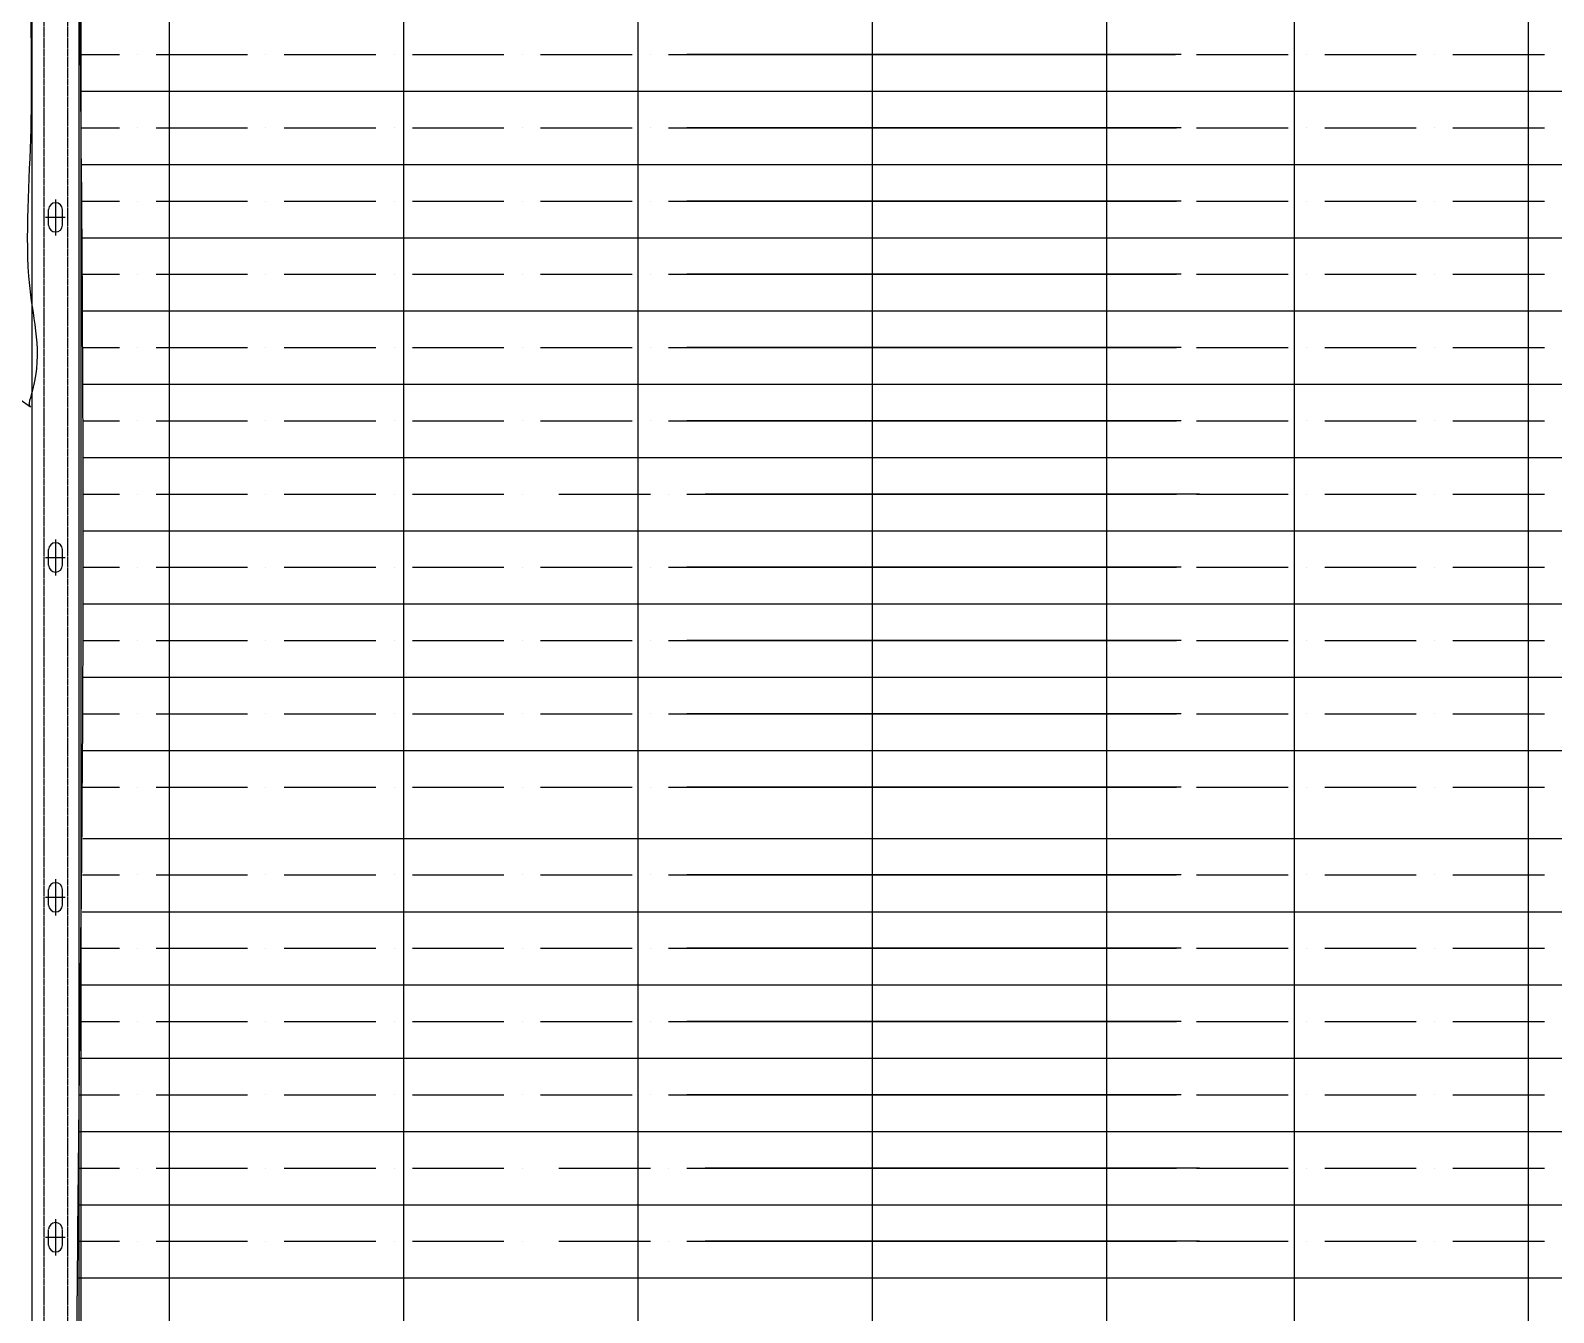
# Model space of a CAD drawing. Header units: inches. Extents: x 181346 to 1685482, y -440516 to 1273429.
# Drawn here: x 1680010 to 1681310, y 860827 to 861921 of the extents above; entities that cross this region are included whole.
import ezdxf

# ---------------------------------------------------------------- set-up
doc = ezdxf.new("R2010")
doc.units = ezdxf.units.IN
doc.header["$LTSCALE"] = 10
doc.header["$MEASUREMENT"] = 0
doc.linetypes.add('HIDDEN2', pattern=[0.1875, 0.125, -0.0625])
doc.layers.get('0').update_dxf_attribs({"lineweight": 0})
for name, color, linetype in [('DIM200', 2, 'Continuous'), ('HATCH', 9, 'Continuous'), ('STRUCT REINF', 4, 'Continuous')]:
    doc.layers.add(name, color=color, linetype=linetype)

# ---------------------------------------------------------------- blocks, each defined once
blk = doc.blocks.new('RFTYUJK')
at = {"layer": 'DIM200', "color": 4}
for p, q in [((76258.9, 62194.1), (76258.9, 62163.2)), ((76252.9, 62172), (76252.9, 62185.5)), ((76264.9, 62172), (76264.9, 62185.5)), ((76250.4, 62178.8), (76267.2, 62178.8))]:
    blk.add_line(p, q, dxfattribs=at)
for centre, start, end in [((76258.9, 62185.2), 3.0108, 176.9892), ((76258.9, 62172.3), 183.0108, 356.9892)]:
    blk.add_arc(centre, 6.01, start, end, dxfattribs=at)

msp = doc.modelspace()

# ---------------------------------------------------------------- linework, layer by layer
for p in [(1680128.8, 861750.9), (1680128.8, 861550.9), (1680128.8, 861350.9), (1680128.8, 861150.9), (1680128.8, 860950.8)]:
    msp.add_point(p)
at = {"layer": 'DIM200', "color": 4}
for p, q in [((1680053.3, 863255.3), (1680053.3, 860841.1)), ((1680053.3, 860841.1), (1680053.3, 859639))]:
    msp.add_line(p, q, dxfattribs=at)
at = {"layer": 'DIM200', "color": 5, "linetype": 'HIDDEN2', "ltscale": 0.5}
for p, q in [((1680021.6, 863241), (1680021.6, 860841.1)), ((1680042, 863241), (1680042, 860841.1)), ((1680021.6, 860841.1), (1680021.6, 859639)), ((1680042, 860841.1), (1680042, 859639))]:
    msp.add_line(p, q, dxfattribs=at)
at = {"layer": 'DIM200', "lineweight": 0}
msp.add_line((1680101.9, 861012.6), (1680101.9, 861012.6), dxfattribs=at)
at = {"layer": 'HATCH', "color": 252, "true_color": 0x878787}
for p, q in [((1680128.8, 863151), (1680128.8, 860841.1)), ((1680328.8, 863151), (1680328.8, 860841.1)), ((1680528.8, 863151), (1680528.8, 860841.1)), ((1680728.8, 863151), (1680728.8, 860841.1)), ((1680928.8, 863151), (1680928.8, 860841.1)), ((1681088.8, 863151), (1681088.8, 860841.1)), ((1681288.8, 863151), (1681288.8, 860841.1)), ((1680053.1, 861900.1), (1680086.3, 861900.1)), ((1680101.9, 861900.1), (1680101.9, 861900.1)), ((1680117.5, 861900.1), (1680195.6, 861900.1)), ((1680211.3, 861900.1), (1680211.3, 861900.1)), ((1680226.9, 861900.1), (1680305, 861900.1)), ((1680320.6, 861900.1), (1680320.6, 861900.1)), ((1680336.3, 861900.1), (1680414.4, 861900.1)), ((1680430, 861900.1), (1680430, 861900.1)), ((1680445.6, 861900.1), (1680523.8, 861900.1)), ((1680539.4, 861900.1), (1680539.4, 861900.1)), ((1680555, 861900.1), (1680633.1, 861900.1)), ((1680992.5, 861900.1), (1680570.6, 861900.1)), ((1680586.3, 861900.1), (1680586.3, 861900.1)), ((1680601.9, 861900.1), (1680680, 861900.1)), ((1680648.8, 861900.1), (1680648.8, 861900.1)), ((1680664.4, 861900.1), (1680695.2, 861900.1)), ((1680695.2, 861900.1), (1680742.5, 861900.1)), ((1680695.6, 861900.1), (1680695.6, 861900.1)), ((1680711.3, 861900.1), (1680789.4, 861900.1)), ((1680758.1, 861900.1), (1680758.1, 861900.1)), ((1680773.8, 861900.1), (1680851.9, 861900.1)), ((1680805, 861900.1), (1680805, 861900.1)), ((1680820.6, 861900.1), (1680898.8, 861900.1)), ((1680867.5, 861900.1), (1680867.5, 861900.1)), ((1680883.1, 861900.1), (1680961.3, 861900.1)), ((1680909.6, 861900.1), (1680987.7, 861900.1)), ((1680914.4, 861900.1), (1680914.4, 861900.1)), ((1680976.9, 861900.1), (1680976.9, 861900.1)), ((1681005.6, 861900.1), (1681083.8, 861900.1)), ((1681099.4, 861900.1), (1681099.4, 861900.1)), ((1681115, 861900.1), (1681145.8, 861900.1)), ((1681145.8, 861900.1), (1681193.1, 861900.1)), ((1681208.8, 861900.1), (1681208.8, 861900.1)), ((1681224.4, 861900.1), (1681302.5, 861900.1)), ((1680053.4, 861868.8), (1681145.8, 861868.8)), ((1681145.8, 861868.8), (1681953.8, 861868.8)), ((1680053.7, 861837.6), (1680086.3, 861837.6)), ((1680101.9, 861837.6), (1680101.9, 861837.6)), ((1680117.5, 861837.6), (1680195.6, 861837.6)), ((1680211.3, 861837.6), (1680211.3, 861837.6)), ((1680226.9, 861837.6), (1680305, 861837.6)), ((1680320.6, 861837.6), (1680320.6, 861837.6)), ((1680336.3, 861837.6), (1680414.4, 861837.6)), ((1680430, 861837.6), (1680430, 861837.6)), ((1680445.6, 861837.6), (1680523.8, 861837.6)), ((1680539.4, 861837.6), (1680539.4, 861837.6)), ((1680555, 861837.6), (1680633.1, 861837.6)), ((1680992.5, 861837.6), (1680570.6, 861837.6)), ((1680586.3, 861837.6), (1680586.3, 861837.6)), ((1680601.9, 861837.6), (1680680, 861837.6)), ((1680648.8, 861837.6), (1680648.8, 861837.6)), ((1680664.4, 861837.6), (1680695.2, 861837.6)), ((1680695.2, 861837.6), (1680742.5, 861837.6)), ((1680695.6, 861837.6), (1680695.6, 861837.6)), ((1680711.3, 861837.6), (1680789.4, 861837.6)), ((1680758.1, 861837.6), (1680758.1, 861837.6)), ((1680773.8, 861837.6), (1680851.9, 861837.6)), ((1680805, 861837.6), (1680805, 861837.6)), ((1680820.6, 861837.6), (1680898.8, 861837.6)), ((1680867.5, 861837.6), (1680867.5, 861837.6)), ((1680883.1, 861837.6), (1680961.3, 861837.6)), ((1680910.3, 861837.6), (1680988.4, 861837.6)), ((1680914.4, 861837.6), (1680914.4, 861837.6)), ((1680976.9, 861837.6), (1680976.9, 861837.6)), ((1681005.6, 861837.6), (1681083.8, 861837.6)), ((1681099.4, 861837.6), (1681099.4, 861837.6)), ((1681115, 861837.6), (1681145.8, 861837.6)), ((1681145.8, 861837.6), (1681193.1, 861837.6)), ((1681208.8, 861837.6), (1681208.8, 861837.6)), ((1681224.4, 861837.6), (1681302.5, 861837.6)), ((1680054, 861806.3), (1681145.8, 861806.3)), ((1681145.8, 861806.3), (1682028.7, 861806.3)), ((1680054.3, 861775.1), (1680086.3, 861775.1)), ((1680101.9, 861775.1), (1680101.9, 861775.1)), ((1680117.5, 861775.1), (1680195.6, 861775.1)), ((1680211.3, 861775.1), (1680211.3, 861775.1)), ((1680226.9, 861775.1), (1680305, 861775.1)), ((1680320.6, 861775.1), (1680320.6, 861775.1)), ((1680336.3, 861775.1), (1680414.4, 861775.1)), ((1680430, 861775.1), (1680430, 861775.1)), ((1680445.6, 861775.1), (1680523.8, 861775.1)), ((1680539.4, 861775.1), (1680539.4, 861775.1)), ((1680555, 861775.1), (1680633.1, 861775.1)), ((1680992.5, 861775.1), (1680570.6, 861775.1)), ((1680586.3, 861775.1), (1680586.3, 861775.1)), ((1680601.9, 861775.1), (1680680, 861775.1)), ((1680648.8, 861775.1), (1680648.8, 861775.1)), ((1680664.4, 861775.1), (1680695.2, 861775.1)), ((1680695.2, 861775.1), (1680742.5, 861775.1)), ((1680695.6, 861775.1), (1680695.6, 861775.1)), ((1680711.3, 861775.1), (1680789.4, 861775.1)), ((1680758.1, 861775.1), (1680758.1, 861775.1)), ((1680773.8, 861775.1), (1680851.9, 861775.1)), ((1680805, 861775.1), (1680805, 861775.1)), ((1680820.6, 861775.1), (1680898.8, 861775.1)), ((1680867.5, 861775.1), (1680867.5, 861775.1)), ((1680883.1, 861775.1), (1680961.3, 861775.1)), ((1680910.3, 861775.1), (1680988.4, 861775.1)), ((1680914.4, 861775.1), (1680914.4, 861775.1)), ((1680976.9, 861775.1), (1680976.9, 861775.1)), ((1681005.6, 861775.1), (1681083.8, 861775.1)), ((1681099.4, 861775.1), (1681099.4, 861775.1)), ((1681115, 861775.1), (1681145.8, 861775.1)), ((1681145.8, 861775.1), (1681193.1, 861775.1)), ((1681208.8, 861775.1), (1681208.8, 861775.1)), ((1681224.4, 861775.1), (1681302.5, 861775.1)), ((1680054.5, 861743.8), (1681145.8, 861743.8)), ((1681145.8, 861743.8), (1682099.4, 861743.8)), ((1680054.8, 861712.6), (1680086.3, 861712.6)), ((1680101.9, 861712.6), (1680101.9, 861712.6)), ((1680117.5, 861712.6), (1680195.6, 861712.6)), ((1680211.3, 861712.6), (1680211.3, 861712.6)), ((1680226.9, 861712.6), (1680305, 861712.6)), ((1680320.6, 861712.6), (1680320.6, 861712.6)), ((1680336.3, 861712.6), (1680414.4, 861712.6)), ((1680430, 861712.6), (1680430, 861712.6)), ((1680445.6, 861712.6), (1680523.8, 861712.6)), ((1680539.4, 861712.6), (1680539.4, 861712.6)), ((1680555, 861712.6), (1680633.1, 861712.6)), ((1680992.5, 861712.6), (1680570.6, 861712.6)), ((1680586.3, 861712.6), (1680586.3, 861712.6)), ((1680601.9, 861712.6), (1680680, 861712.6)), ((1680648.8, 861712.6), (1680648.8, 861712.6)), ((1680664.4, 861712.6), (1680695.2, 861712.6)), ((1680695.2, 861712.6), (1680742.5, 861712.6)), ((1680695.6, 861712.6), (1680695.6, 861712.6)), ((1680711.3, 861712.6), (1680789.4, 861712.6)), ((1680758.1, 861712.6), (1680758.1, 861712.6)), ((1680773.8, 861712.6), (1680851.9, 861712.6)), ((1680805, 861712.6), (1680805, 861712.6)), ((1680820.6, 861712.6), (1680898.8, 861712.6)), ((1680867.5, 861712.6), (1680867.5, 861712.6)), ((1680883.1, 861712.6), (1680961.3, 861712.6)), ((1680910.3, 861712.6), (1680988.4, 861712.6)), ((1680914.4, 861712.6), (1680914.4, 861712.6)), ((1680976.9, 861712.6), (1680976.9, 861712.6)), ((1681005.6, 861712.6), (1681083.8, 861712.6)), ((1681099.4, 861712.6), (1681099.4, 861712.6)), ((1681115, 861712.6), (1681145.8, 861712.6)), ((1681145.8, 861712.6), (1681193.1, 861712.6)), ((1681208.8, 861712.6), (1681208.8, 861712.6)), ((1681224.4, 861712.6), (1681302.5, 861712.6)), ((1680055, 861681.3), (1681145.8, 861681.3)), ((1681145.8, 861681.3), (1682152.2, 861681.3)), ((1680055.1, 861650.1), (1680086.3, 861650.1)), ((1680101.9, 861650.1), (1680101.9, 861650.1)), ((1680117.5, 861650.1), (1680195.6, 861650.1)), ((1680211.3, 861650.1), (1680211.3, 861650.1)), ((1680226.9, 861650.1), (1680305, 861650.1)), ((1680320.6, 861650.1), (1680320.6, 861650.1)), ((1680336.3, 861650.1), (1680414.4, 861650.1)), ((1680430, 861650.1), (1680430, 861650.1)), ((1680445.6, 861650.1), (1680523.8, 861650.1)), ((1680539.4, 861650.1), (1680539.4, 861650.1)), ((1680555, 861650.1), (1680633.1, 861650.1)), ((1680992.5, 861650.1), (1680570.6, 861650.1)), ((1680586.3, 861650.1), (1680586.3, 861650.1)), ((1680601.9, 861650.1), (1680680, 861650.1)), ((1680648.8, 861650.1), (1680648.8, 861650.1)), ((1680664.4, 861650.1), (1680695.2, 861650.1)), ((1680695.2, 861650.1), (1680742.5, 861650.1)), ((1680695.6, 861650.1), (1680695.6, 861650.1)), ((1680711.3, 861650.1), (1680789.4, 861650.1)), ((1680758.1, 861650.1), (1680758.1, 861650.1)), ((1680773.8, 861650.1), (1680851.9, 861650.1)), ((1680805, 861650.1), (1680805, 861650.1)), ((1680820.6, 861650.1), (1680898.8, 861650.1)), ((1680867.5, 861650.1), (1680867.5, 861650.1)), ((1680883.1, 861650.1), (1680961.3, 861650.1)), ((1680910.3, 861650.1), (1680988.4, 861650.1)), ((1680914.4, 861650.1), (1680914.4, 861650.1)), ((1680976.9, 861650.1), (1680976.9, 861650.1)), ((1681005.6, 861650.1), (1681083.8, 861650.1)), ((1681099.4, 861650.1), (1681099.4, 861650.1)), ((1681115, 861650.1), (1681145.8, 861650.1)), ((1681145.8, 861650.1), (1681193.1, 861650.1)), ((1681208.8, 861650.1), (1681208.8, 861650.1)), ((1681224.4, 861650.1), (1681302.5, 861650.1)), ((1680055.2, 861618.8), (1681145.8, 861618.8)), ((1681145.8, 861618.8), (1682191, 861618.8)), ((1680055.3, 861587.6), (1680086.3, 861587.6)), ((1680101.9, 861587.6), (1680101.9, 861587.6)), ((1680117.5, 861587.6), (1680195.6, 861587.6)), ((1680211.3, 861587.6), (1680211.3, 861587.6)), ((1680226.9, 861587.6), (1680305, 861587.6)), ((1680320.6, 861587.6), (1680320.6, 861587.6)), ((1680336.3, 861587.6), (1680414.4, 861587.6)), ((1680430, 861587.6), (1680430, 861587.6)), ((1680445.6, 861587.6), (1680523.8, 861587.6)), ((1680539.4, 861587.6), (1680539.4, 861587.6)), ((1680555, 861587.6), (1680633.1, 861587.6)), ((1680992.5, 861587.6), (1680570.6, 861587.6)), ((1680586.3, 861587.6), (1680586.3, 861587.6)), ((1680601.9, 861587.6), (1680680, 861587.6)), ((1680648.8, 861587.6), (1680648.8, 861587.6)), ((1680664.4, 861587.6), (1680695.2, 861587.6)), ((1680695.2, 861587.6), (1680742.5, 861587.6)), ((1680695.6, 861587.6), (1680695.6, 861587.6)), ((1680711.3, 861587.6), (1680789.4, 861587.6)), ((1680758.1, 861587.6), (1680758.1, 861587.6)), ((1680773.8, 861587.6), (1680851.9, 861587.6)), ((1680805, 861587.6), (1680805, 861587.6)), ((1680820.6, 861587.6), (1680898.8, 861587.6)), ((1680867.5, 861587.6), (1680867.5, 861587.6)), ((1680883.1, 861587.6), (1680961.3, 861587.6)), ((1680910.3, 861587.6), (1680988.4, 861587.6)), ((1680914.4, 861587.6), (1680914.4, 861587.6)), ((1680976.9, 861587.6), (1680976.9, 861587.6)), ((1681005.6, 861587.6), (1681083.8, 861587.6)), ((1681099.4, 861587.6), (1681099.4, 861587.6)), ((1681115, 861587.6), (1681145.8, 861587.6)), ((1681145.8, 861587.6), (1681193.1, 861587.6)), ((1681208.8, 861587.6), (1681208.8, 861587.6)), ((1681224.4, 861587.6), (1681302.5, 861587.6)), ((1680055.4, 861556.3), (1681145.8, 861556.3)), ((1681145.8, 861556.3), (1682220.3, 861556.3)), ((1680055.3, 861525.1), (1680086.3, 861525.1)), ((1680101.9, 861525.1), (1680101.9, 861525.1)), ((1680117.5, 861525.1), (1680195.6, 861525.1)), ((1680211.3, 861525.1), (1680211.3, 861525.1)), ((1680226.9, 861525.1), (1680305, 861525.1)), ((1680320.6, 861525.1), (1680320.6, 861525.1)), ((1680336.3, 861525.1), (1680414.4, 861525.1)), ((1680430, 861525.1), (1680430, 861525.1)), ((1680461.3, 861525.1), (1680539.4, 861525.1)), ((1680555, 861525.1), (1680555, 861525.1)), ((1680570.6, 861525.1), (1680648.8, 861525.1)), ((1681008.1, 861525.1), (1680586.3, 861525.1)), ((1680601.9, 861525.1), (1680601.9, 861525.1)), ((1680617.5, 861525.1), (1680695.6, 861525.1)), ((1680664.4, 861525.1), (1680664.4, 861525.1)), ((1680680, 861525.1), (1680710.8, 861525.1)), ((1680710.8, 861525.1), (1680758.1, 861525.1)), ((1680711.3, 861525.1), (1680711.3, 861525.1)), ((1680726.9, 861525.1), (1680805, 861525.1)), ((1680773.8, 861525.1), (1680773.8, 861525.1)), ((1680789.4, 861525.1), (1680867.5, 861525.1)), ((1680820.6, 861525.1), (1680820.6, 861525.1)), ((1680836.3, 861525.1), (1680914.4, 861525.1)), ((1680883.1, 861525.1), (1680883.1, 861525.1)), ((1680898.8, 861525.1), (1680976.9, 861525.1)), ((1680910.3, 861525.1), (1680988.4, 861525.1)), ((1680930, 861525.1), (1680930, 861525.1)), ((1680992.5, 861525.1), (1680992.5, 861525.1)), ((1681005.6, 861525.1), (1681083.8, 861525.1)), ((1681099.4, 861525.1), (1681099.4, 861525.1)), ((1681115, 861525.1), (1681145.8, 861525.1)), ((1681145.8, 861525.1), (1681193.1, 861525.1)), ((1681208.8, 861525.1), (1681208.8, 861525.1)), ((1681224.4, 861525.1), (1681302.5, 861525.1)), ((1680055.3, 861493.8), (1681145.8, 861493.8)), ((1681145.8, 861493.8), (1682242.7, 861493.8)), ((1680055.1, 861462.6), (1680086.3, 861462.6)), ((1680055.1, 861462.6), (1680086.3, 861462.6)), ((1680101.9, 861462.6), (1680101.9, 861462.6)), ((1680101.9, 861462.6), (1680101.9, 861462.6)), ((1680117.5, 861462.6), (1680195.6, 861462.6)), ((1680117.5, 861462.6), (1680195.6, 861462.6)), ((1680211.3, 861462.6), (1680211.3, 861462.6)), ((1680211.3, 861462.6), (1680211.3, 861462.6)), ((1680226.9, 861462.6), (1680305, 861462.6)), ((1680226.9, 861462.6), (1680305, 861462.6)), ((1680320.6, 861462.6), (1680320.6, 861462.6)), ((1680320.6, 861462.6), (1680320.6, 861462.6)), ((1680336.3, 861462.6), (1680414.4, 861462.6)), ((1680336.3, 861462.6), (1680414.4, 861462.6)), ((1680430, 861462.6), (1680430, 861462.6)), ((1680430, 861462.6), (1680430, 861462.6)), ((1680445.6, 861462.6), (1680523.8, 861462.6)), ((1680539.4, 861462.6), (1680539.4, 861462.6)), ((1680555, 861462.6), (1680633.1, 861462.6)), ((1680992.5, 861462.6), (1680570.6, 861462.6)), ((1680586.3, 861462.6), (1680586.3, 861462.6)), ((1680601.9, 861462.6), (1680680, 861462.6)), ((1680648.8, 861462.6), (1680648.8, 861462.6)), ((1680664.4, 861462.6), (1680695.2, 861462.6)), ((1680695.2, 861462.6), (1680742.5, 861462.6)), ((1680695.6, 861462.6), (1680695.6, 861462.6)), ((1680711.3, 861462.6), (1680789.4, 861462.6)), ((1680758.1, 861462.6), (1680758.1, 861462.6)), ((1680773.8, 861462.6), (1680851.9, 861462.6)), ((1680805, 861462.6), (1680805, 861462.6)), ((1680820.6, 861462.6), (1680898.8, 861462.6)), ((1680867.5, 861462.6), (1680867.5, 861462.6)), ((1680883.1, 861462.6), (1680961.3, 861462.6)), ((1680910.3, 861462.6), (1680988.4, 861462.6)), ((1680914.4, 861462.6), (1680914.4, 861462.6)), ((1680976.9, 861462.6), (1680976.9, 861462.6)), ((1681005.6, 861462.6), (1681083.8, 861462.6)), ((1681005.6, 861462.6), (1681083.8, 861462.6)), ((1681099.4, 861462.6), (1681099.4, 861462.6)), ((1681099.4, 861462.6), (1681099.4, 861462.6)), ((1681115, 861462.6), (1681145.8, 861462.6)), ((1681115, 861462.6), (1681145.8, 861462.6)), ((1681145.8, 861462.6), (1681193.1, 861462.6)), ((1681145.8, 861462.6), (1681193.1, 861462.6)), ((1681208.8, 861462.6), (1681208.8, 861462.6)), ((1681208.8, 861462.6), (1681208.8, 861462.6)), ((1681224.4, 861462.6), (1681302.5, 861462.6)), ((1681224.4, 861462.6), (1681302.5, 861462.6)), ((1680055.2, 861431.3), (1681145.8, 861431.3)), ((1681145.8, 861431.3), (1682247.5, 861431.3)), ((1680055.3, 861400.1), (1680086.3, 861400.1)), ((1680101.9, 861400.1), (1680101.9, 861400.1)), ((1680117.5, 861400.1), (1680195.6, 861400.1)), ((1680211.3, 861400.1), (1680211.3, 861400.1)), ((1680226.9, 861400.1), (1680305, 861400.1)), ((1680320.6, 861400.1), (1680320.6, 861400.1)), ((1680336.3, 861400.1), (1680414.4, 861400.1)), ((1680430, 861400.1), (1680430, 861400.1)), ((1680445.6, 861400.1), (1680523.8, 861400.1)), ((1680539.4, 861400.1), (1680539.4, 861400.1)), ((1680555, 861400.1), (1680633.1, 861400.1)), ((1680992.5, 861400.1), (1680570.6, 861400.1)), ((1680586.3, 861400.1), (1680586.3, 861400.1)), ((1680601.9, 861400.1), (1680680, 861400.1)), ((1680648.8, 861400.1), (1680648.8, 861400.1)), ((1680664.4, 861400.1), (1680695.2, 861400.1)), ((1680695.2, 861400.1), (1680742.5, 861400.1)), ((1680695.6, 861400.1), (1680695.6, 861400.1)), ((1680711.3, 861400.1), (1680789.4, 861400.1)), ((1680758.1, 861400.1), (1680758.1, 861400.1)), ((1680773.8, 861400.1), (1680851.9, 861400.1)), ((1680805, 861400.1), (1680805, 861400.1)), ((1680820.6, 861400.1), (1680898.8, 861400.1)), ((1680867.5, 861400.1), (1680867.5, 861400.1)), ((1680883.1, 861400.1), (1680961.3, 861400.1)), ((1680910.3, 861400.1), (1680988.4, 861400.1)), ((1680914.4, 861400.1), (1680914.4, 861400.1)), ((1680976.9, 861400.1), (1680976.9, 861400.1)), ((1681005.6, 861400.1), (1681083.8, 861400.1)), ((1681099.4, 861400.1), (1681099.4, 861400.1)), ((1681115, 861400.1), (1681145.8, 861400.1)), ((1681145.8, 861400.1), (1681193.1, 861400.1)), ((1681208.8, 861400.1), (1681208.8, 861400.1)), ((1681224.4, 861400.1), (1681302.5, 861400.1)), ((1680055.4, 861368.8), (1681145.8, 861368.8)), ((1681145.8, 861368.8), (1682258, 861368.8)), ((1680055.3, 861337.6), (1680086.3, 861337.6)), ((1680101.9, 861337.6), (1680101.9, 861337.6)), ((1680117.5, 861337.6), (1680195.6, 861337.6)), ((1680211.3, 861337.6), (1680211.3, 861337.6)), ((1680226.9, 861337.6), (1680305, 861337.6)), ((1680320.6, 861337.6), (1680320.6, 861337.6)), ((1680336.3, 861337.6), (1680414.4, 861337.6)), ((1680430, 861337.6), (1680430, 861337.6)), ((1680445.6, 861337.6), (1680523.8, 861337.6)), ((1680539.4, 861337.6), (1680539.4, 861337.6)), ((1680555, 861337.6), (1680633.1, 861337.6)), ((1680992.5, 861337.6), (1680570.6, 861337.6)), ((1680586.3, 861337.6), (1680586.3, 861337.6)), ((1680601.9, 861337.6), (1680680, 861337.6)), ((1680648.8, 861337.6), (1680648.8, 861337.6)), ((1680664.4, 861337.6), (1680695.2, 861337.6)), ((1680695.2, 861337.6), (1680742.5, 861337.6)), ((1680695.6, 861337.6), (1680695.6, 861337.6)), ((1680711.3, 861337.6), (1680789.4, 861337.6)), ((1680758.1, 861337.6), (1680758.1, 861337.6)), ((1680773.8, 861337.6), (1680851.9, 861337.6)), ((1680805, 861337.6), (1680805, 861337.6)), ((1680820.6, 861337.6), (1680898.8, 861337.6)), ((1680867.5, 861337.6), (1680867.5, 861337.6)), ((1680883.1, 861337.6), (1680961.3, 861337.6)), ((1680910.3, 861337.6), (1680988.4, 861337.6)), ((1680914.4, 861337.6), (1680914.4, 861337.6)), ((1680976.9, 861337.6), (1680976.9, 861337.6)), ((1681005.6, 861337.6), (1681083.8, 861337.6)), ((1681099.4, 861337.6), (1681099.4, 861337.6)), ((1681115, 861337.6), (1681145.8, 861337.6)), ((1681145.8, 861337.6), (1681193.1, 861337.6)), ((1681208.8, 861337.6), (1681208.8, 861337.6)), ((1681224.4, 861337.6), (1681302.5, 861337.6)), ((1680055.3, 861306.3), (1681145.8, 861306.3)), ((1681145.8, 861306.3), (1682265.7, 861306.3)), ((1680055.1, 861275.1), (1680086.3, 861275.1)), ((1680101.9, 861275.1), (1680101.9, 861275.1)), ((1680117.5, 861275.1), (1680195.6, 861275.1)), ((1680211.3, 861275.1), (1680211.3, 861275.1)), ((1680226.9, 861275.1), (1680305, 861275.1)), ((1680320.6, 861275.1), (1680320.6, 861275.1)), ((1680336.3, 861275.1), (1680414.4, 861275.1)), ((1680430, 861275.1), (1680430, 861275.1)), ((1680445.6, 861275.1), (1680523.8, 861275.1)), ((1680539.4, 861275.1), (1680539.4, 861275.1)), ((1680555, 861275.1), (1680633.1, 861275.1)), ((1680992.5, 861275.1), (1680570.6, 861275.1)), ((1680586.3, 861275.1), (1680586.3, 861275.1)), ((1680601.9, 861275.1), (1680680, 861275.1)), ((1680648.8, 861275.1), (1680648.8, 861275.1)), ((1680664.4, 861275.1), (1680695.2, 861275.1)), ((1680695.2, 861275.1), (1680742.5, 861275.1)), ((1680695.6, 861275.1), (1680695.6, 861275.1)), ((1680711.3, 861275.1), (1680789.4, 861275.1)), ((1680758.1, 861275.1), (1680758.1, 861275.1)), ((1680773.8, 861275.1), (1680851.9, 861275.1)), ((1680805, 861275.1), (1680805, 861275.1)), ((1680820.6, 861275.1), (1680898.8, 861275.1)), ((1680867.5, 861275.1), (1680867.5, 861275.1)), ((1680883.1, 861275.1), (1680961.3, 861275.1)), ((1680910.3, 861275.1), (1680988.4, 861275.1)), ((1680914.4, 861275.1), (1680914.4, 861275.1)), ((1680976.9, 861275.1), (1680976.9, 861275.1)), ((1681005.6, 861275.1), (1681083.8, 861275.1)), ((1681099.4, 861275.1), (1681099.4, 861275.1)), ((1681115, 861275.1), (1681145.8, 861275.1)), ((1681145.8, 861275.1), (1681193.1, 861275.1)), ((1681208.8, 861275.1), (1681208.8, 861275.1)), ((1681224.4, 861275.1), (1681302.5, 861275.1)), ((1680054.9, 861231.3), (1681145.8, 861231.3)), ((1681145.8, 861231.3), (1682259.4, 861231.3)), ((1680054.7, 861200.1), (1680086.3, 861200.1)), ((1680101.9, 861200.1), (1680101.9, 861200.1)), ((1680117.5, 861200.1), (1680195.6, 861200.1)), ((1680211.3, 861200.1), (1680211.3, 861200.1)), ((1680226.9, 861200.1), (1680305, 861200.1)), ((1680320.6, 861200.1), (1680320.6, 861200.1)), ((1680336.3, 861200.1), (1680414.4, 861200.1)), ((1680430, 861200.1), (1680430, 861200.1)), ((1680445.6, 861200.1), (1680523.8, 861200.1)), ((1680539.4, 861200.1), (1680539.4, 861200.1)), ((1680555, 861200.1), (1680633.1, 861200.1)), ((1680992.5, 861200.1), (1680570.6, 861200.1)), ((1680586.3, 861200.1), (1680586.3, 861200.1)), ((1680601.9, 861200.1), (1680680, 861200.1)), ((1680648.8, 861200.1), (1680648.8, 861200.1)), ((1680664.4, 861200.1), (1680695.2, 861200.1)), ((1680695.2, 861200.1), (1680742.5, 861200.1)), ((1680695.6, 861200.1), (1680695.6, 861200.1)), ((1680711.3, 861200.1), (1680789.4, 861200.1)), ((1680758.1, 861200.1), (1680758.1, 861200.1)), ((1680773.8, 861200.1), (1680851.9, 861200.1)), ((1680805, 861200.1), (1680805, 861200.1)), ((1680820.6, 861200.1), (1680898.8, 861200.1)), ((1680867.5, 861200.1), (1680867.5, 861200.1)), ((1680883.1, 861200.1), (1680961.3, 861200.1)), ((1680910.3, 861200.1), (1680988.4, 861200.1)), ((1680914.4, 861200.1), (1680914.4, 861200.1)), ((1680976.9, 861200.1), (1680976.9, 861200.1)), ((1681005.6, 861200.1), (1681083.8, 861200.1)), ((1681099.4, 861200.1), (1681099.4, 861200.1)), ((1681115, 861200.1), (1681145.8, 861200.1)), ((1681145.8, 861200.1), (1681193.1, 861200.1)), ((1681208.8, 861200.1), (1681208.8, 861200.1)), ((1681224.4, 861200.1), (1681302.5, 861200.1)), ((1680054.3, 861168.8), (1681145.8, 861168.8)), ((1681145.8, 861168.8), (1682270.1, 861168.8)), ((1680054, 861137.6), (1680086.3, 861137.6)), ((1680101.9, 861137.6), (1680101.9, 861137.6)), ((1680117.5, 861137.6), (1680195.6, 861137.6)), ((1680211.3, 861137.6), (1680211.3, 861137.6)), ((1680226.9, 861137.6), (1680305, 861137.6)), ((1680320.6, 861137.6), (1680320.6, 861137.6)), ((1680336.3, 861137.6), (1680414.4, 861137.6)), ((1680430, 861137.6), (1680430, 861137.6)), ((1680445.6, 861137.6), (1680523.8, 861137.6)), ((1680539.4, 861137.6), (1680539.4, 861137.6)), ((1680555, 861137.6), (1680633.1, 861137.6)), ((1680992.5, 861137.6), (1680570.6, 861137.6)), ((1680586.3, 861137.6), (1680586.3, 861137.6)), ((1680601.9, 861137.6), (1680680, 861137.6)), ((1680648.8, 861137.6), (1680648.8, 861137.6)), ((1680664.4, 861137.6), (1680695.2, 861137.6)), ((1680695.2, 861137.6), (1680742.5, 861137.6)), ((1680695.6, 861137.6), (1680695.6, 861137.6)), ((1680711.3, 861137.6), (1680789.4, 861137.6)), ((1680758.1, 861137.6), (1680758.1, 861137.6)), ((1680773.8, 861137.6), (1680851.9, 861137.6)), ((1680805, 861137.6), (1680805, 861137.6)), ((1680820.6, 861137.6), (1680898.8, 861137.6)), ((1680867.5, 861137.6), (1680867.5, 861137.6)), ((1680883.1, 861137.6), (1680961.3, 861137.6)), ((1680910.3, 861137.6), (1680988.4, 861137.6)), ((1680914.4, 861137.6), (1680914.4, 861137.6)), ((1680976.9, 861137.6), (1680976.9, 861137.6)), ((1681005.6, 861137.6), (1681083.8, 861137.6)), ((1681099.4, 861137.6), (1681099.4, 861137.6)), ((1681115, 861137.6), (1681145.8, 861137.6)), ((1681145.8, 861137.6), (1681193.1, 861137.6)), ((1681208.8, 861137.6), (1681208.8, 861137.6)), ((1681224.4, 861137.6), (1681302.5, 861137.6)), ((1680053.5, 861106.3), (1681145.8, 861106.3)), ((1681145.8, 861106.3), (1682273.3, 861106.3)), ((1680053.1, 861075.1), (1680086.3, 861075.1)), ((1680101.9, 861075.1), (1680101.9, 861075.1)), ((1680117.5, 861075.1), (1680195.6, 861075.1)), ((1680211.3, 861075.1), (1680211.3, 861075.1)), ((1680226.9, 861075.1), (1680305, 861075.1)), ((1680320.6, 861075.1), (1680320.6, 861075.1)), ((1680336.3, 861075.1), (1680414.4, 861075.1)), ((1680430, 861075.1), (1680430, 861075.1)), ((1680445.6, 861075.1), (1680523.8, 861075.1)), ((1680539.4, 861075.1), (1680539.4, 861075.1)), ((1680555, 861075.1), (1680633.1, 861075.1)), ((1680992.5, 861075.1), (1680570.6, 861075.1)), ((1680586.3, 861075.1), (1680586.3, 861075.1)), ((1680601.9, 861075.1), (1680680, 861075.1)), ((1680648.8, 861075.1), (1680648.8, 861075.1)), ((1680664.4, 861075.1), (1680695.2, 861075.1)), ((1680695.2, 861075.1), (1680742.5, 861075.1)), ((1680695.6, 861075.1), (1680695.6, 861075.1)), ((1680711.3, 861075.1), (1680789.4, 861075.1)), ((1680758.1, 861075.1), (1680758.1, 861075.1)), ((1680773.8, 861075.1), (1680851.9, 861075.1)), ((1680805, 861075.1), (1680805, 861075.1)), ((1680820.6, 861075.1), (1680898.8, 861075.1)), ((1680867.5, 861075.1), (1680867.5, 861075.1)), ((1680883.1, 861075.1), (1680961.3, 861075.1)), ((1680910.3, 861075.1), (1680988.4, 861075.1)), ((1680914.4, 861075.1), (1680914.4, 861075.1)), ((1680976.9, 861075.1), (1680976.9, 861075.1)), ((1681005.6, 861075.1), (1681083.8, 861075.1)), ((1681099.4, 861075.1), (1681099.4, 861075.1)), ((1681115, 861075.1), (1681145.8, 861075.1)), ((1681145.8, 861075.1), (1681193.1, 861075.1)), ((1681208.8, 861075.1), (1681208.8, 861075.1)), ((1681224.4, 861075.1), (1681302.5, 861075.1)), ((1680052.7, 861043.8), (1681145.8, 861043.8)), ((1681145.8, 861043.8), (1682267.7, 861043.8)), ((1680052.2, 861012.6), (1680086.3, 861012.6)), ((1680117.5, 861012.6), (1680195.6, 861012.6)), ((1680211.3, 861012.6), (1680211.3, 861012.6)), ((1680226.9, 861012.6), (1680305, 861012.6)), ((1680320.6, 861012.6), (1680320.6, 861012.6)), ((1680336.3, 861012.6), (1680414.4, 861012.6)), ((1680430, 861012.6), (1680430, 861012.6)), ((1680445.6, 861012.6), (1680523.8, 861012.6)), ((1680539.4, 861012.6), (1680539.4, 861012.6)), ((1680555, 861012.6), (1680633.1, 861012.6)), ((1680992.5, 861012.6), (1680570.6, 861012.6)), ((1680586.3, 861012.6), (1680586.3, 861012.6)), ((1680601.9, 861012.6), (1680680, 861012.6)), ((1680648.8, 861012.6), (1680648.8, 861012.6)), ((1680664.4, 861012.6), (1680695.2, 861012.6)), ((1680695.2, 861012.6), (1680742.5, 861012.6)), ((1680695.6, 861012.6), (1680695.6, 861012.6)), ((1680711.3, 861012.6), (1680789.4, 861012.6)), ((1680758.1, 861012.6), (1680758.1, 861012.6)), ((1680773.8, 861012.6), (1680851.9, 861012.6)), ((1680805, 861012.6), (1680805, 861012.6)), ((1680820.6, 861012.6), (1680898.8, 861012.6)), ((1680867.5, 861012.6), (1680867.5, 861012.6)), ((1680883.1, 861012.6), (1680961.3, 861012.6)), ((1680910.3, 861012.6), (1680988.4, 861012.6)), ((1680914.4, 861012.6), (1680914.4, 861012.6)), ((1680976.9, 861012.6), (1680976.9, 861012.6)), ((1681005.6, 861012.6), (1681083.8, 861012.6)), ((1681099.4, 861012.6), (1681099.4, 861012.6)), ((1681115, 861012.6), (1681145.8, 861012.6)), ((1681145.8, 861012.6), (1681193.1, 861012.6)), ((1681208.8, 861012.6), (1681208.8, 861012.6)), ((1681224.4, 861012.6), (1681302.5, 861012.6)), ((1680051.8, 860981.3), (1681145.8, 860981.3)), ((1681145.8, 860981.3), (1682251.9, 860981.3)), ((1680051.4, 860950.1), (1680086.3, 860950.1)), ((1680101.9, 860950.1), (1680101.9, 860950.1)), ((1680117.5, 860950.1), (1680195.6, 860950.1)), ((1680211.3, 860950.1), (1680211.3, 860950.1)), ((1680226.9, 860950.1), (1680305, 860950.1)), ((1680320.6, 860950.1), (1680320.6, 860950.1)), ((1680336.3, 860950.1), (1680414.4, 860950.1)), ((1680430, 860950.1), (1680430, 860950.1)), ((1680461.3, 860950.1), (1680539.4, 860950.1)), ((1680555, 860950.1), (1680555, 860950.1)), ((1680570.6, 860950.1), (1680648.8, 860950.1)), ((1681008.1, 860950.1), (1680586.3, 860950.1)), ((1680601.9, 860950.1), (1680601.9, 860950.1)), ((1680617.5, 860950.1), (1680695.6, 860950.1)), ((1680664.4, 860950.1), (1680664.4, 860950.1)), ((1680680, 860950.1), (1680710.8, 860950.1)), ((1680710.8, 860950.1), (1680758.1, 860950.1)), ((1680711.3, 860950.1), (1680711.3, 860950.1)), ((1680726.9, 860950.1), (1680805, 860950.1)), ((1680773.8, 860950.1), (1680773.8, 860950.1)), ((1680789.4, 860950.1), (1680867.5, 860950.1)), ((1680820.6, 860950.1), (1680820.6, 860950.1)), ((1680836.3, 860950.1), (1680914.4, 860950.1)), ((1680883.1, 860950.1), (1680883.1, 860950.1)), ((1680898.8, 860950.1), (1680976.9, 860950.1)), ((1680910.3, 860950.1), (1680988.4, 860950.1)), ((1680930, 860950.1), (1680930, 860950.1)), ((1680992.5, 860950.1), (1680992.5, 860950.1)), ((1681005.6, 860950.1), (1681083.8, 860950.1)), ((1681099.4, 860950.1), (1681099.4, 860950.1)), ((1681115, 860950.1), (1681145.8, 860950.1)), ((1681145.8, 860950.1), (1681193.1, 860950.1)), ((1681208.8, 860950.1), (1681208.8, 860950.1)), ((1681224.4, 860950.1), (1681302.5, 860950.1)), ((1680051, 860918.8), (1681145.8, 860918.8)), ((1681145.8, 860918.8), (1682223.8, 860918.8)), ((1680050.7, 860887.6), (1680086.3, 860887.6)), ((1680101.9, 860887.6), (1680101.9, 860887.6)), ((1680117.5, 860887.6), (1680195.6, 860887.6)), ((1680211.3, 860887.6), (1680211.3, 860887.6)), ((1680226.9, 860887.6), (1680305, 860887.6)), ((1680320.6, 860887.6), (1680320.6, 860887.6)), ((1680336.3, 860887.6), (1680414.4, 860887.6)), ((1680430, 860887.6), (1680430, 860887.6)), ((1680461.3, 860887.6), (1680539.4, 860887.6)), ((1680555, 860887.6), (1680555, 860887.6)), ((1680570.6, 860887.6), (1680648.8, 860887.6)), ((1681008.1, 860887.6), (1680586.3, 860887.6)), ((1680601.9, 860887.6), (1680601.9, 860887.6)), ((1680617.5, 860887.6), (1680695.6, 860887.6)), ((1680664.4, 860887.6), (1680664.4, 860887.6)), ((1680680, 860887.6), (1680710.8, 860887.6)), ((1680710.8, 860887.6), (1680758.1, 860887.6)), ((1680711.3, 860887.6), (1680711.3, 860887.6)), ((1680726.9, 860887.6), (1680805, 860887.6)), ((1680773.8, 860887.6), (1680773.8, 860887.6)), ((1680789.4, 860887.6), (1680867.5, 860887.6)), ((1680820.6, 860887.6), (1680820.6, 860887.6)), ((1680836.3, 860887.6), (1680914.4, 860887.6)), ((1680883.1, 860887.6), (1680883.1, 860887.6)), ((1680898.8, 860887.6), (1680976.9, 860887.6)), ((1680910.3, 860887.6), (1680988.4, 860887.6)), ((1680930, 860887.6), (1680930, 860887.6)), ((1680992.5, 860887.6), (1680992.5, 860887.6)), ((1681005.6, 860887.6), (1681083.8, 860887.6)), ((1681099.4, 860887.6), (1681099.4, 860887.6)), ((1681115, 860887.6), (1681145.8, 860887.6)), ((1681145.8, 860887.6), (1681193.1, 860887.6)), ((1681208.8, 860887.6), (1681208.8, 860887.6)), ((1681224.4, 860887.6), (1681302.5, 860887.6)), ((1680050.5, 860856.3), (1681145.8, 860856.3)), ((1681145.8, 860856.3), (1682177.3, 860856.3)), ((1680128.8, 860841.1), (1680128.8, 860550.9)), ((1680328.8, 860841.1), (1680328.8, 860234.6)), ((1680528.8, 860841.1), (1680528.8, 860234.6)), ((1680728.8, 860841.1), (1680728.8, 860242)), ((1680928.8, 860841.1), (1680928.8, 860245.7)), ((1681088.8, 860841.1), (1681088.8, 860231.8)), ((1681288.8, 860841.1), (1681288.8, 860236.3))]:
    msp.add_line(p, q, dxfattribs=at)
for points, knots in [([(1680010.3, 861599.2), (1679917.6, 861665.6), (1679742.4, 861736.2), (1679509.4, 861853.8), (1679400, 862090.9), (1679552.9, 862253.3), (1679550.6, 862425.1), (1679468.8, 862727.2), (1679369.1, 862809.6), (1679190.7, 862903.2), (1679263, 863177.9), (1679418.6, 863142.5), (1679524, 863160.5), (1679658.8, 863147.4), (1679804.8, 863151), (1680007.6, 863153.2), (1680253.1, 863146.3), (1681157.4, 863144.4), (1681466.2, 863161.9), (1681788.3, 863133.3), (1682003.5, 863174.1), (1682159.9, 863083.7), (1682250.9, 862992.9), (1682320.9, 862840.6), (1682256, 862681.4), (1682125.3, 862390.6), (1681972.2, 862305.1), (1681855.6, 862187.9), (1681828.5, 862042.3), (1681885, 861931.2), (1681991.5, 861833), (1682150.8, 861716.7), (1682253.8, 861502.1), (1682288, 861070.4), (1682233.7, 860918), (1682177, 860855.1), (1682162, 860841.1)], [0, 0, 0, 0, 1709.474811, 2806.222546, 3894.953592, 4988.409824, 5806.725652, 6212.848849, 6908.920391, 7776.829274, 8993.075362, 9467.546254, 9941.531967, 10611.135934, 11476.744738, 12135.973067, 13651.864904, 15158.982757, 17305.338695, 18260.125009, 20051.698465, 20310.866087, 20936.486565, 21982.413098, 22563.229528, 23360.962939, 24300.836883, 25233.21598, 25704.460396, 26428.534987, 26973.202064, 27884.668325, 29350.68716, 30389.221689, 31341.940225, 31647.912364, 31647.912364, 31647.912364, 31647.912364]), ([(1680050.4, 860841.1), (1680051, 860965.1), (1680061.7, 861657), (1680044.7, 862207.2), (1680053.1, 862919.5), (1680044.5, 863045.1), (1680058, 863152.5), (1679999.2, 863153), (1680017.9, 863064), (1680009.2, 863001.1), (1680010.6, 862908.9), (1680010.1, 862816.3), (1680010.3, 862706.7), (1680010.3, 862384.4), (1680010.2, 862257.2), (1680010.5, 862111.5), (1680009.5, 861966.9), (1680012.7, 861828.7), (1680002.4, 861706.1), (1680022, 861639.9), (1680008.1, 861600.8), (1680010.3, 861599.3)], [59083.355673, 59083.355673, 59083.355673, 59083.355673, 60942.141995, 66443.072908, 67527.663984, 68359.2093, 68628.106524, 68758.220542, 69012.63191, 69624.280428, 69881.801863, 70366.554379, 71023.849462, 71522.045135, 72202.270417, 72930.401576, 73710.22394, 74363.657908, 75028.56702, 75468.784626, 75508.287257, 75508.287257, 75508.287257, 75508.287257]), ([(1681904, 860841.1), (1681943.7, 860802.7), (1682020, 860725.9), (1682113.4, 860610.6), (1682188.9, 860508.6), (1682240.1, 860425.2), (1682295.3, 860363), (1682352.4, 860305), (1682403.7, 860257.5), (1682552.8, 860232.2), (1682456.6, 860233.9), (1682406.4, 860234.8), (1682328.4, 860234.3), (1682232.9, 860234.6), (1682107.1, 860234.4), (1681949.7, 860233), (1681776.9, 860235.5), (1681591.6, 860234.9), (1681312.2, 860223.9), (1681067.5, 860264.6), (1680325, 860223.9), (1680293.7, 860236.3), (1680293.4, 860278.7), (1680294.4, 860371.6), (1680292.6, 860467.6), (1680291.7, 860563.5), (1680191.2, 860542.9), (1680140.3, 860554.2), (1680040.6, 860547.1), (1680056.5, 860622.1), (1680050.7, 860682.4), (1680050.1, 860765.1), (1680050.2, 860814.6), (1680050.2, 860841.1)], [38218.670225, 38218.670225, 38218.670225, 38218.670225, 39045.520942, 39843.925231, 40440.963436, 40950.35774, 41301.881052, 41700.657163, 42111.27917, 42605.176591, 42794.77645, 43159.8183, 43488.024169, 43924.812523, 44607.815619, 45368.416546, 46287.824077, 47198.968562, 48148.653153, 50479.871027, 50862.700702, 50894.541503, 50946.174562, 51422.865118, 52375.770773, 52465.281798, 52702.397832, 53461.342223, 53656.015346, 53872.837259, 54338.046451, 54684.128871, 55083.060204, 55083.060204, 55083.060204, 55083.060204])]:
    msp.add_open_spline(points, degree=3, knots=knots, dxfattribs=at)
at = {"layer": 'STRUCT REINF', "color": 4}
for p, q in [((1680011.8, 860841.1), (1680011.8, 863241)), ((1680051.8, 860841.1), (1680051.8, 863241)), ((1680011.8, 860594.6), (1680011.8, 860841.1)), ((1680051.8, 860594.6), (1680051.8, 860841.1))]:
    msp.add_line(p, q, dxfattribs=at)

# ---------------------------------------------------------------- block references
at = {"layer": 'DIM200'}
for p in [(1603772.8, 799582.4), (1603772.8, 799292.3), (1603772.8, 799002.3), (1603772.8, 798712.3)]:
    msp.add_blockref('RFTYUJK', p, dxfattribs=at)

doc.saveas('drawing.dxf')
